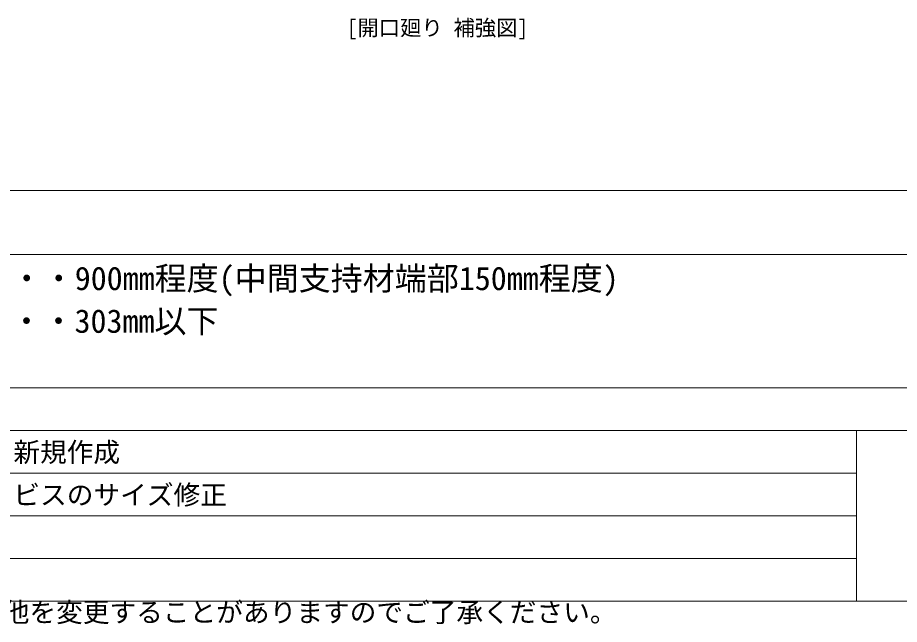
# Model space of a CAD drawing. Units: millimetres, scale not verified. Extents: x -3900 to 3900, y -2694 to 2650.
# Drawn here: x -3072 to -1420, y -2693 to -1556 of the extents above; entities that cross this region are included whole.
import ezdxf
from ezdxf.enums import TextEntityAlignment as Align

# ---------------------------------------------------------------- set-up
doc = ezdxf.new("R2010")
doc.units = ezdxf.units.MM
doc.header["$LTSCALE"] = 20
doc.layers.add('0-6_文字', color=7, linetype='Continuous')
doc.layers.add('F-6_文字', color=7, linetype='Continuous')
doc.layers.add('5-6_文字', color=7, linetype='Continuous', lineweight=18)
doc.layers.add('F-3_野縁', color=3, linetype='Continuous', lineweight=18)
doc.styles.add('ＭＳ ゴシック', font='')
doc.styles.get('ＭＳ ゴシック').set_extended_font_data('MS Gothic')

msp = doc.modelspace()

# ---------------------------------------------------------------- linework, layer by layer
at = {"layer": 'F-3_野縁'}
for p, q in [((-3820, -1880), (-40, -1880)), ((-3820, -2000), (-40, -2000)), ((-3820, -2250), (-40, -2250)), ((-3900, -2330), (3900, -2330)), ((-1500, -2330), (-1500, -2650)), ((-3900, -2650), (3900, -2650))]:
    msp.add_line(p, q, dxfattribs=at)
at = {"layer": 'F-3_野縁', "color": 4, "lineweight": 9}
for p, q in [((-3800, -2410), (-1500, -2410)), ((-3800, -2490), (-1500, -2490)), ((-3800, -2570), (-1500, -2570))]:
    msp.add_line(p, q, dxfattribs=at)

# ---------------------------------------------------------------- texts
at = {"layer": '0-6_文字', "style": 'ＭＳ ゴシック'}
for s, p in [('・インサートピッチ・・・・・900mm程度(中間支持材端部150mm程度)', (-3805, -2080)), ('・SQ-BARピッチ・・・・・・・303mm以下', (-3805, -2160))]:
    msp.add_text(s, height=43.99, dxfattribs=at).set_placement(p, align=Align.BOTTOM_LEFT)
at = {"layer": '5-6_文字', "style": 'ＭＳ ゴシック'}
msp.add_text('[開口廻り 補強図]', height=29.33, dxfattribs=at).set_placement((-2455.41, -1598.46), align=Align.BOTTOM_LEFT)
at = {"layer": 'F-6_文字', "style": 'ＭＳ ゴシック'}
for s, p in [('新規作成', (-3080, -2400)), ('ビスのサイズ修正', (-3080, -2480)), ('商品等改良の為、予告無く規格その他を変更することがありますのでご了承ください。', (-3900, -2700))]:
    msp.add_text(s, height=36.66, dxfattribs=at).set_placement(p, align=Align.BOTTOM_LEFT)

doc.saveas('drawing.dxf')
